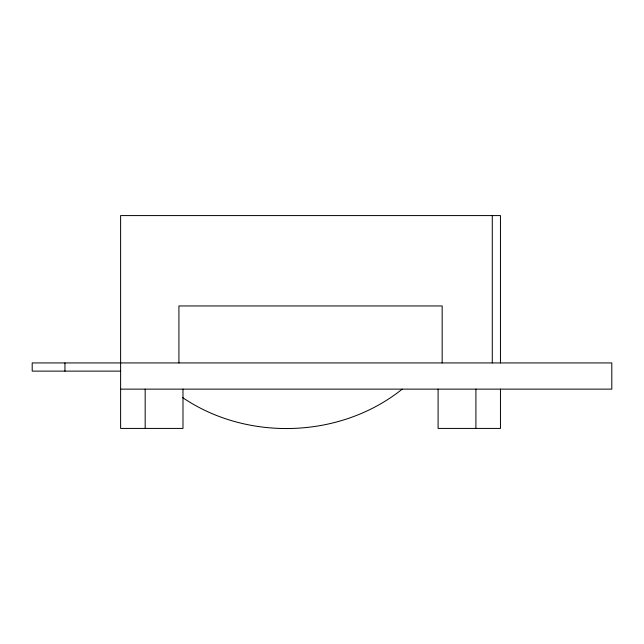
<?xml version="1.0" encoding="UTF-8"?>
<svg xmlns="http://www.w3.org/2000/svg" width="644" height="644" viewBox="0 0 644 644"><rect width="100%" height="100%" fill="white"/><g stroke="black" fill="none" stroke-linecap="round" stroke-linejoin="round"><path stroke-width="0.97" d="M402.218 389.129C340.74 438.459 247.368 441.768 182.349 397.396M120.613 371.121L32.2 371.121L32.2 362.934L611.8 362.934L611.8 389.129L120.613 389.129M500.46 362.934L500.46 215.579L120.613 215.579L120.613 428.421L182.985 428.421L182.985 389.129M500.46 389.129L500.46 428.421L438.097 428.421L438.097 389.129M492.282 215.579L492.282 362.934M475.908 389.129L475.908 428.421M442.162 362.934L442.162 305.956L178.919 305.956L178.919 362.934M145.174 389.129L145.174 428.421M64.947 362.934L64.947 371.121"/></g></svg>
